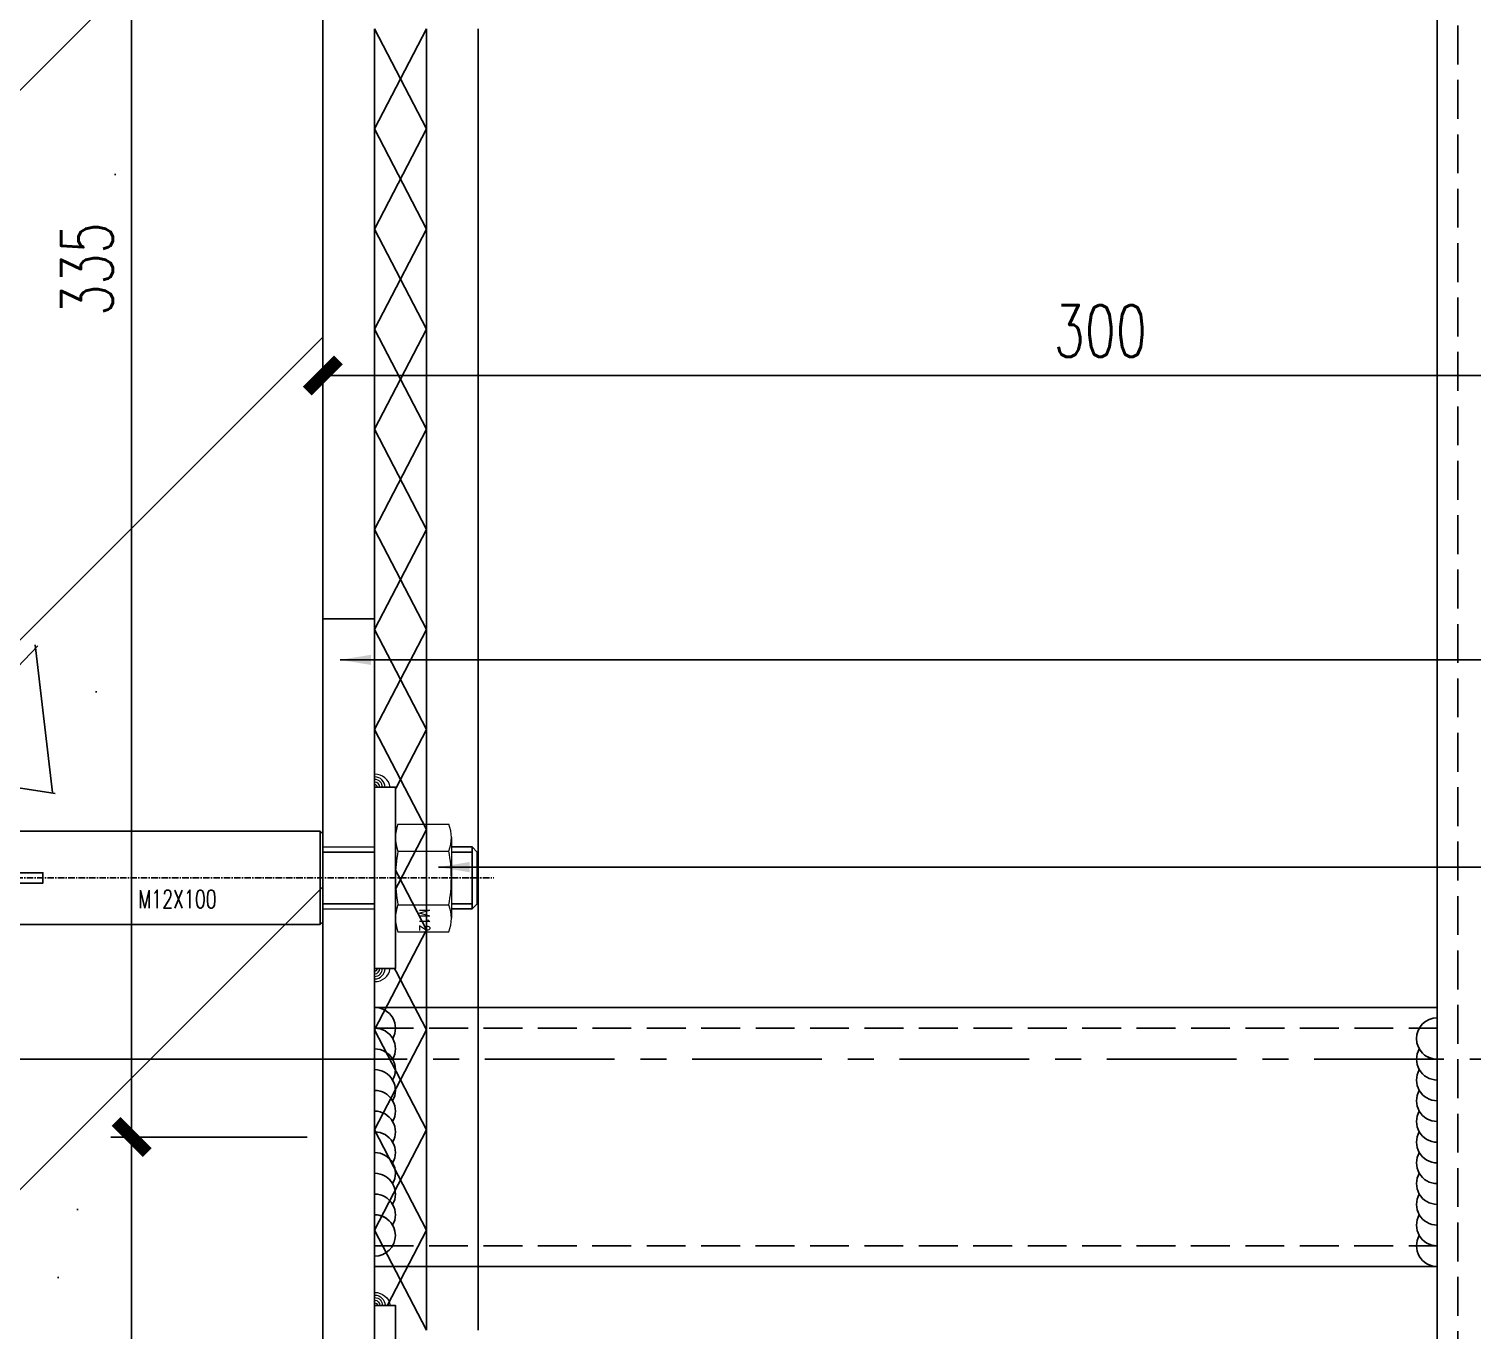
# Model space of a CAD drawing. Extents: x -202236 to 1002404, y -663931 to 1550022.
# Drawn here: x -1437.5 to -1159.1, y -356715.6 to -356464.5 of the extents above; entities that cross this region are included whole.
import ezdxf
from ezdxf.enums import TextEntityAlignment as Align
from ezdxf.xclip import XClip

# ---------------------------------------------------------------- set-up
doc = ezdxf.new("R2010")
doc.units = 0
for name, pattern in [('CENTER', [2, 1.25, -0.25, 0.25, -0.25]), ('ZN-CENTER', [2, 1.25, -0.25, 0.25, -0.25]), ('ZN-DASH', [0.35, 0.25, -0.1])]:
    doc.linetypes.add(name, pattern=pattern)
for name, color, linetype in [('!ZN5-钢材投影-40', 40, 'Continuous'), ('!ZN6-虚线-8', 8, 'ZN-DASH'), ('!ZN6-轴线-1', 1, 'ZN-CENTER'), ('0-钢材投影', 40, 'Continuous'), ('11紧固件', 11, 'Continuous'), ('11配件', 11, 'Continuous'), ('20剖面图$0$PUB_HATCH', 8, 'Continuous'), ('40钢材投影', 40, 'Continuous'), ('A-AXIS-D', 1, 'Continuous'), ('A-HATCH-1', 252, 'Continuous'), ('A-HATCH-2', 251, 'Continuous'), ('A-SFCE', 30, 'Continuous'), ('AS-COLN', 6, 'Continuous'), ('DIM', 173, 'Continuous'), ('DOTE', 1, 'CENTER'), ('Fill', 8, 'Continuous'), ('五金配件', 11, 'Continuous'), ('焊缝', 8, 'Continuous')]:
    doc.layers.add(name, color=color, linetype=linetype)
doc.layers.add('welding', color=1, linetype='Continuous', lineweight=18)
doc.styles.add('DHTEXT-1', font='ROMANS.shx', dxfattribs={"width": 0.7, "bigfont": 'CHINESE.shx'})
doc.styles.add('FS', font='simplex.shx', dxfattribs={"width": 0.7, "height": 5, "bigfont": 'TSSDCHN.SHX'})
doc.dimstyles.new('ZN4', dxfattribs={"dimscale": 4, "dimtxt": 2.5, "dimasz": 1.5, "dimexe": 1, "dimexo": 2, "dimgap": 0.9, "dimtad": 1, "dimdec": 0, "dimdsep": 46, "dimtxsty": 'DHTEXT-1', "dimblk": 'ARCHTICK', "dimcen": 2.5, "dimclrd": 173, "dimclre": 173, "dimclrt": 7, "dimazin": 2, "dimtfac": 1, "dimtix": 1, "dimtmove": 2, "dimatfit": 3, "dimfxl": 0, "dimarcsym": 0})

# ---------------------------------------------------------------- blocks, each defined once
blk = doc.blocks.new('99平面图例外参$0$$LinePat$夹层保温1')
at = {"color": 0}
for p, q in [((0, 0), (96.00000000000546, 0)), ((0, -50), (96.00000000000546, -50)), ((0, -100), (96.00000000000546, -50)), ((96.00000000000546, -100), (0, -50)), ((0, -100), (96.00000000000546, -100)), ((0, -150), (96.00000000000546, -150))]:
    blk.add_line(p, q, dxfattribs=at)
blk = doc.blocks.new('ZQM12X100')
at = {"layer": '11紧固件', "lineweight": 9, "ltscale": 2}
for p, q in [((-7.794263337153097, 14.80000635823671), (7.794193930963957, 14.80000635823671)), ((-9.000034703109122, -10.4999936417662), (-8.50003470311276, -9.999993641766196)), ((-8.50003470311276, -9.999993641766196), (8.499965296890878, -9.999993641766196)), ((8.999965296890878, -10.49999364177347), (8.499965296890878, -9.999993641766196))]:
    blk.add_line(p, q, dxfattribs=at)
for centre, radius, start, end in [((-7.794263337153097, 7.800006358236715), 6.999999999998628, 68.21321070172702, 111.786789298273), ((-3.470309457043186e-05, -12.44999364176329), 27.24999999999999, 79.00726691070943, 100.9927330892906), ((7.794193930963957, 7.800006358236715), 6.999999999999926, 68.21321070172702, 111.786789298273)]:
    blk.add_arc(centre, radius, start, end, dxfattribs=at)
at = {"layer": '11配件'}
for points in [[(8.999965296890878, -10.49999364177347), (-9.000034703109122, -10.4999936417662), (-9.000034703101846, -84.99999364178802), (-1.000034703109122, -84.99999364178802), (-1.000034703109122, -63.99999364180258), (0.9999652968908777, -63.9999936417953), (0.9999652968908777, -84.99999364178802), (8.999965296898154, -84.99999364178802), (8.999965296890878, -10.49999364177347)], [(-8.000034703101846, -84.99999364178802), (-9.00003470309457, -94.99999364177347), (8.999965296876326, -94.99999364177347), (7.999965296876326, -84.99999364178802)], [(-9.00003470309457, -100.9999936417735), (8.999965296890878, -100.9999936417735), (8.999965296890878, -96.99999364177347), (-9.00003470309457, -96.99999364177347), (-9.00003470309457, -100.9999936417735), (-8.00003470309457, -106.9999936417589)], [(-7.500034703098208, -96.99999364177347), (-7.500034703105484, -94.9999936417953)], [(7.499965296876326, -96.99999364177347), (7.499965296883602, -94.9999936417953)], [(8.999965296825394, -100.9999936416425), (7.99996529690543, -106.9999936416498), (8.999965296919981, -107.9999936416352), (8.999965296934533, -108.9999936417662), (7.999965296941809, -109.9999936417662), (-8.00003470309457, -109.9999936417662), (-9.00003470309457, -108.9999936417662), (-9.00003470309457, -107.9999936417589), (-8.00003470309457, -106.9999936417589), (7.999965297021845, -106.9999936417662)], [(5.999965296876326, -109.9999936417662), (8.999965296876326, -116.9999936417444), (8.999965296883602, -119.9999936417589), (-9.00003470309457, -119.9999936417589), (-9.00003470309457, -116.9999936417444), (-6.000034703098208, -109.9999936417662)], [(8.999965296876326, -116.9999936417589), (-9.00003470309457, -116.9999936417589)]]:
    blk.add_lwpolyline(points, dxfattribs=at)
at = {"layer": 'Fill'}
for p, q in [((-4.975034703187703, 14.80000635828037), (-4.975034703187703, 18.80000635804754)), ((4.974965296998562, 14.80000635827309), (4.974965296998562, 18.80000635804754))]:
    blk.add_line(p, q, dxfattribs=at)
at = {"layer": '五金配件'}
for p, q in [((-4.975034703187703, 19.80000635804026), (-5.975034703187703, 18.80000635804754)), ((-4.975034703187703, 19.80000635804026), (4.974965296998562, 19.80000635804026)), ((4.974965296998562, 19.80000635804026), (5.974965296998562, 18.80000635804754)), ((-5.975034703187703, 18.80000635804754), (5.974965296998562, 18.80000635804754)), ((-5.975034703187703, 14.80000635828037), (-5.975034703187703, 18.80000635804754)), ((5.974965296998562, 14.80000635827309), (5.974965296998562, 18.80000635804754))]:
    blk.add_line(p, q, dxfattribs=at)
at = {"layer": '11紧固件', "lineweight": 9, "ltscale": 2, "style": 'FS', "width": 0.8}
blk.add_text('M12', height=2, dxfattribs=at).set_placement((8.18760251988715, 9.635122670915734), align=Align.MIDDLE)
at = {"layer": 'Defpoints', "color": 1, "style": 'DHTEXT-1', "width": 0.6999999999970896}
blk.add_text('M12X100', height=3.5, rotation=90, dxfattribs=at).set_placement((5.82920015759737, -45.61034221918817))
blk.add_wipeout([(17.499965296898147, 6.358237442327663e-06), (17.499965296898147, 4.000006358240228), (-17.50003470309457, 4.000006358240228), (-17.50003470309457, 6.358237442327663e-06)]).dxf.layer = '40钢材投影'
at = {"layer": '11紧固件', "lineweight": 9, "ltscale": 2}
for p, q in [((-10.39233954850715, 4.500006358233804), (-10.39233954850715, 14.30000635823671)), ((-5.19618712580268, 4.500006358233804), (-5.19618712580268, 14.30000635823671)), ((5.196117719609902, 4.500006358233804), (5.196117719609902, 14.30000635823671)), ((10.39227014231801, 4.500006358233804), (10.39227014231801, 14.30000635823671)), ((-9.200034703095298, 4.000006358233804), (9.199965296906157, 4.000006358233804)), ((-7.794263337153097, 4.000006358233804), (7.794193930963957, 4.000006358233804)), ((-5.975034703187703, -9.999993641547917), (-5.975034703187703, 6.358452083077282e-06)), ((5.974965296998562, -9.999993641547917), (5.974965296998562, 6.358452083077282e-06))]:
    blk.add_line(p, q, dxfattribs=at)
for centre, radius, start, end in [((-7.794263337153097, 11.0000063582338), 6.999999999998628, 248.213210701727, 291.7867892982729), ((-3.470309457043186e-05, 31.2500063582338), 27.24999999999999, 259.0072669107095, 280.9927330892905), ((7.794193930963957, 11.0000063582338), 6.999999999999926, 248.213210701727, 291.7867892982729)]:
    blk.add_arc(centre, radius, start, end, dxfattribs=at)
at = {"layer": '40钢材投影'}
blk.add_lwpolyline([(17.49996529689815, 6.358233804348856e-06), (17.49996529689815, 4.000006358233804), (-17.50003470309457, 4.000006358233804), (-17.50003470309457, 6.358233804348856e-06)], close=True, dxfattribs=at)
at = {"layer": 'DOTE'}
blk.add_line((-3.470310548436828e-05, -127.113006343825), (-3.470309457043186e-05, 23.01078638365288), dxfattribs=at)
at = {"layer": 'Fill'}
for p, q in [((-4.975034703187703, -9.999993641547917), (-4.975034703187703, 6.358452083077282e-06)), ((4.974965296998562, -9.999993641547917), (4.974965296998562, 6.358452083077282e-06))]:
    blk.add_line(p, q, dxfattribs=at)
at = {"layer": 'welding', "color": 8}
for points in [[(-17.50003470309457, 0.5000063582338043, 0.414213562373095), (-18.00003470309457, 6.358233804348856e-06)], [(18.99996529689815, 6.358233804348856e-06, 0.414213562373095), (17.49996529689815, 1.500006358233804)], [(18.49996529689815, 6.358233804348856e-06, 0.414213562373095), (17.49996529689815, 1.000006358233804)], [(17.99996529689815, 6.358233804348856e-06, 0.414213562373095), (17.49996529689815, 0.5000063582338043)]]:
    blk.add_lwpolyline(points, format="xyb", dxfattribs=at)
for centre, radius, start, end in [((-17.0313536795984, 0.06777217198396102), 2.969454364828276, 99.08119932306434, 181.3076584922196), ((17.03128427340198, 0.06777217198396102), 2.969454364825214, 358.6923415077804, 80.91880067693566), ((-17.50003470309457, 6.358233804348856e-06), 2, 90, 180), ((-17.50003470309457, 6.358233804348856e-06), 1.5, 90, 180), ((-17.50003470309457, 6.358233804348856e-06), 1, 90, 180), ((17.49996529689815, 6.358233804348856e-06), 2, 0, 90)]:
    blk.add_arc(centre, radius, start, end, dxfattribs=at)
blk = doc.blocks.new('A$Cecfe689e')
at = {"layer": '11紧固件', "rotation": 270}
blk.add_blockref('ZQM12X100', (10, 50), dxfattribs=at)
at = {"layer": '0-钢材投影', "ltscale": 10}
blk.add_lwpolyline([(10, 100), (10, -100), (0, -100), (0, 100)], close=True, dxfattribs=at)
at = {"layer": '11紧固件', "xscale": -1, "rotation": 270}
blk.add_blockref('ZQM12X100', (10, -50), dxfattribs=at)
blk = doc.blocks.new('20250913154704')
at = {"layer": '!ZN5-钢材投影-40', "ltscale": 800}
blk.add_line((215.0000001546141, -614.9999487988534), (215.000000154163, 94.24804179923376), dxfattribs=at)
at = {"layer": '!ZN6-虚线-8', "ltscale": 30}
blk.add_line((219.0000001546141, -614.9999487988534), (219.000000154163, 95.34897454932798), dxfattribs=at)
at = {"layer": '焊缝', "ltscale": 800}
blk.add_lwpolyline([(215.0000000129512, -489.9999487988534, -0.5773502691896255), (211.5358983978076, -483.9999487988534, 0.2679491924311229), (215.0000000129512, -485.9999487988534, -0.5773502691896255), (211.5358983978076, -479.9999487988534, 0.2679491924311229), (215.0000000129512, -481.9999487988534, -0.5773502691896255), (211.5358983978076, -475.9999487988534, 0.2679491924311229), (215.0000000129512, -477.9999487988534, -0.5773502691896255), (211.5358983978076, -471.9999487988534, 0.2679491924311229), (215.0000000129512, -473.9999487988534, -0.5773502691896255), (211.5358983978076, -467.9999487988534, 0.2679491924311229), (215.0000000129512, -469.9999487988534, -0.5773502691896255), (211.5358983978076, -463.9999487988534, 0.2679491924311229), (215.0000000129512, -465.9999487988534, -0.5773502691896255), (211.5358983978076, -459.9999487988534, 0.2679491924311229), (215.0000000129512, -461.9999487988534, -0.5773502691896255), (211.5358983978076, -455.9999487988534, 0.2679491924311229), (215.0000000129512, -457.9999487988534, -0.5773502691896255), (211.5358983978076, -451.9999487988534, 0.2679491924311229), (215.0000000129512, -453.9999487988534, -0.5773502691896255), (211.5358983978076, -447.9999487988534, 0.2679491924311229), (215.0000000129512, -449.9999487988534, -0.9999999999999999), (215.0000000129512, -441.9999487988534, -0.9999999999999999)], format="xyb", dxfattribs=at)
at = {"layer": '!ZN6-虚线-8', "ltscale": 800}
blk.add_blockref('A$Cecfe689e', (1.415610313415527e-07, -464.9999487988534), dxfattribs=at)
at = {"layer": '!ZN5-钢材投影-40', "ltscale": 800}
for p, q in [((10.01176818722161, -439.9999487988534), (215.0000001545122, -439.9999487986788)), ((9.988232095900457, -489.9999487988534), (215.0000001545122, -489.9999487988534))]:
    blk.add_line(p, q, dxfattribs=at)
at = {"layer": '!ZN6-虚线-8', "ltscale": 30}
for p, q in [((10.00941457808949, -443.9999487988534), (215.0000001544977, -443.9999487986788)), ((9.990585705032572, -485.9999487988534), (215.0000001545122, -485.9999487989116))]:
    blk.add_line(p, q, dxfattribs=at)
at = {"layer": '焊缝', "ltscale": 800}
blk.add_lwpolyline([(10.01176818722161, -439.9999487988534, -0.5773502691896255), (13.47445754100045, -446.0007639467949, 0.2679491924308625), (10.01082674360077, -443.9999486880843, -0.5773502691896255), (13.47351609737962, -450.0007638360257, 0.2679491924308625), (10.00988529997994, -447.9999485773151, -0.5773502691896255), (13.47257465375878, -454.0007637252565, 0.2679491924308625), (10.00894385635911, -451.9999484665459, -0.5773502691896255), (13.47163321013795, -458.0007636144874, 0.2679491924308625), (10.00800241273828, -455.9999483557767, -0.5773502691896255), (13.47069176651712, -462.0007635037182, 0.2679491924308625), (10.00706096911745, -459.9999482450075, -0.5773502691896255), (13.46975032289629, -466.000763392949, 0.2679491924308625), (10.00611952549662, -463.9999481342384, -0.5773502691896255), (13.46880887927546, -470.0007632821798, 0.2679491924308625), (10.00517808187578, -467.9999480234692, -0.5773502691896255), (13.46786743565463, -474.0007631714107, 0.2679491924308625), (10.00423663825495, -471.9999479127, -0.5773502691896255), (13.46692599203379, -478.0007630606415, 0.2679491924308625), (10.00329519463412, -475.9999478019308, -0.5773502691896255), (13.46598454841296, -482.0007629498723, 0.2679491924308625), (10.00235375101329, -479.9999476911617, -0.9999999999999999), (10.00047086377162, -487.9999474696233, -0.9999999999999999)], format="xyb", dxfattribs=at)
blk = doc.blocks.new('20250913160636')
at = {"layer": '20剖面图$0$PUB_HATCH'}
h = blk.add_hatch(dxfattribs=at)
h.set_pattern_fill('钢筋混凝土', color=256, scale=30, style=0)
h.set_pattern_definition([(45, (109573.3219498778, 294200.1395788389), (-53.03300858899107, 53.03300858899107), []), (49.99999999999999, (109573.3219498778, 294200.1395788389), (215.178054780226, -18.82564049477853), [22.5, -247.5]), (355, (109573.3219498778, 294200.1395788389), (-41.6254000839, 225.6576401100035), [18, -198]), (100.4514, (109591.2534538778, 294198.5707768389), (173.5528145142065, 206.8318626182861), [19.122057, -210.3426336]), (46.18420000000001, (109573.3219498778, 294260.1395788389), (320.1723145876933, -49.65570429870542), [33.75, -371.25]), (96.6356, (109600.0029733778, 294256.0015867389), (280.398811664611, 292.2353612701325), [28.6830864, -315.5139]), (351.1842, (109573.3219498778, 294260.1395788389), (280.3985835400882, 292.2355802775974), [27, -297]), (21, (109603.3219498778, 294245.1395788389), (179.0721156355385, -120.7856671996016), [22.5, -247.5]), (326.0000000000001, (109603.3219498778, 294245.1395788389), (72.99459957647451, 217.5450135140559), [18, -198]), (71.4514, (109618.2446197778, 294235.0740970389), (252.066788574447, 96.75914901298572), [19.122057, -210.3426336]), (37.50000000000001, (109573.3219498778, 294200.1395788389), (3.647956595187201, 99.86815614939344), [0, -195.6, 0, -201, 0, -198.75]), (7.499999999999999, (109573.3219498778, 294200.1395788389), (78.92086123264458, 118.3235135647081), [0, -114.6, 0, -191.1, 0, -75.75]), (327.5, (109506.4219498778, 294200.1395788389), (160.1467308517227, -6.766461520313927), [0, -75, 0, -234, 0, -310.5]), (317.5, (109476.4219498778, 294200.1395788389), (174.9558508027159, 30.03149469969532), [0, -97.5, 0, -155.4, 0, -220.5])])
h.paths.add_polyline_path([(4550, -1469.999999046791), (4899.999999858439, -1469.999998967105), (4899.999999858439, -620.0000000004657), (4700, -620.0000000004657), (4700, -1069.999999046791), (4550, -1069.999999046791)])
at = {"layer": 'AS-COLN'}
for p, q in [((4900, -620.0000000004657), (4900, -1070.000000000466)), ((4900, -1069.999999046791), (4550, -1069.999999046791)), ((4900, -1469.999999046791), (4900, -1069.999999046791))]:
    blk.add_line(p, q, dxfattribs=at)
at = {"layer": 'A-HATCH-2', "xscale": -0.2012310607619448, "yscale": 0.2, "zscale": 0.2, "rotation": 270}
for p in [(4929.999999858439, -890.4545473244507), (4929.999999858439, -909.7727291574702), (4929.999999858439, -929.0909109907225), (4929.999999858439, -948.409092823742), (4929.999999858439, -967.7272746569943), (4929.999999858439, -987.0454564901302), (4929.999999858439, -1006.363638323266), (4929.999999858439, -1025.681820156402), (4929.999999858439, -1045.000001989538), (4929.999999858439, -1064.31818382279), (4929.999999858439, -1083.63636565581), (4929.999999858439, -1102.954547489062), (4929.999999858439, -1122.272729322081)]:
    blk.add_blockref('99平面图例外参$0$$LinePat$夹层保温1', p, dxfattribs=at)
at = {"layer": '!ZN6-虚线-8', "ltscale": 800}
blk.add_blockref('20250913154704', (4899.999999858439, -620.0000016603153), dxfattribs=at)
blk = doc.blocks.new('_ArchTick')
at = {"color": 0, "linetype": 'ByBlock', "const_width": 0.4}
blk.add_lwpolyline([(-0.5, -0.5), (0.5, 0.5)], dxfattribs=at)
blk = doc.blocks.new('*D609')
at = {"layer": 'Defpoints', "color": 0, "ltscale": 40, "transparency": 16777216}
for p in [(-1380.814480812609, -356512.7569371604), (-1080.814480657995, -356512.7569371604), (-1080.814480657995, -356531.3623100864)]:
    blk.add_point(p, dxfattribs=at)
at = {"layer": 'DIM', "color": 173, "linetype": 'ByBlock', "lineweight": -2, "ltscale": 40, "transparency": 16777216}
for p, q in [((-1380.814480812609, -356520.7569371604), (-1380.814480812609, -356535.3623100864)), ((-1080.814480657995, -356520.7569371604), (-1080.814480657995, -356535.3623100864)), ((-1380.814480812609, -356531.3623100864), (-1080.814480657995, -356531.3623100864))]:
    blk.add_line(p, q, dxfattribs=at)
at = {"layer": 'DIM', "color": 173, "lineweight": -2, "ltscale": 40, "transparency": 16777216, "xscale": 6, "yscale": 6, "zscale": 6, "rotation": 180}
blk.add_blockref('_ArchTick', (-1380.814480812609, -356531.3623100864), dxfattribs=at)
at = {"layer": 'DIM', "color": 173, "lineweight": -2, "ltscale": 40, "transparency": 16777216, "xscale": 6, "yscale": 6, "zscale": 6}
blk.add_blockref('_ArchTick', (-1080.814480657995, -356531.3623100864), dxfattribs=at)
at = {"layer": 'DIM', "color": 7, "ltscale": 40, "transparency": 16777216, "insert": (-1230.814480735302, -356522.7623100864), "char_height": 10, "attachment_point": 5, "style": 'DHTEXT-1'}
blk.add_mtext('300', dxfattribs=at)
blk = doc.blocks.new('*D610')
at = {"layer": 'Defpoints', "color": 0, "ltscale": 40, "transparency": 16777216}
for p in [(-1417.699588944641, -356343.3251187467), (-1375.814491376601, -356343.3251187467), (-1375.814480671048, -356678.3250675456)]:
    blk.add_point(p, dxfattribs=at)
at = {"layer": 'DIM', "color": 173, "linetype": 'ByBlock', "lineweight": -2, "ltscale": 40, "transparency": 16777216}
for p, q in [((-1383.814491376601, -356343.3251187467), (-1421.699588944641, -356343.3251187467)), ((-1417.699588944641, -356678.3250675456), (-1417.699588944641, -356343.3251187467)), ((-1383.814480671048, -356678.3250675456), (-1421.699588944641, -356678.3250675456))]:
    blk.add_line(p, q, dxfattribs=at)
at = {"layer": 'DIM', "color": 173, "lineweight": -2, "ltscale": 40, "transparency": 16777216, "xscale": 6, "yscale": 6, "zscale": 6}
for p, rotation in [((-1417.699588944641, -356343.3251187467), 90), ((-1417.699588944641, -356678.3250675456), 270)]:
    blk.add_blockref('_ArchTick', p, dxfattribs=dict(at, rotation=rotation))
at = {"layer": 'DIM', "color": 7, "ltscale": 40, "transparency": 16777216, "insert": (-1426.299588944742, -356510.8250931461), "char_height": 10, "attachment_point": 5, "rotation": 90, "style": 'DHTEXT-1'}
blk.add_mtext('335', dxfattribs=at)
blk = doc.blocks.new('*D612')
at = {"layer": 'Defpoints', "color": 0, "ltscale": 40, "transparency": 16777216}
for p in [(-1375.814480671048, -356678.3250675456), (-1417.699588944699, -357063.3251161332), (-1375.814480671048, -357063.3251161332)]:
    blk.add_point(p, dxfattribs=at)
at = {"layer": 'DIM', "color": 173, "linetype": 'ByBlock', "lineweight": -2, "ltscale": 40, "transparency": 16777216}
for p, q in [((-1383.814480671048, -356678.3250675456), (-1421.6995889447, -356678.3250675456)), ((-1417.6995889447, -356678.3250675456), (-1417.699588944699, -357063.3251161332)), ((-1383.814480671048, -357063.3251161332), (-1421.699588944699, -357063.3251161332))]:
    blk.add_line(p, q, dxfattribs=at)
at = {"layer": 'DIM', "color": 173, "lineweight": -2, "ltscale": 40, "transparency": 16777216, "xscale": 6, "yscale": 6, "zscale": 6}
for p, rotation in [((-1417.6995889447, -356678.3250675456), 90), ((-1417.699588944699, -357063.3251161332), 270)]:
    blk.add_blockref('_ArchTick', p, dxfattribs=dict(at, rotation=rotation))
at = {"layer": 'DIM', "color": 7, "ltscale": 40, "transparency": 16777216, "insert": (-1426.2995889448, -356870.8250918393), "char_height": 10, "attachment_point": 5, "rotation": 90, "style": 'DHTEXT-1'}
blk.add_mtext('385', dxfattribs=at)
blk = doc.blocks.new('20250913160558')
at = {"layer": 'A-HATCH-1'}
h = blk.add_hatch(dxfattribs=at)
h.set_pattern_fill('混凝土', color=8, scale=20)
h.set_pattern_definition([(49.99999999999999, (-40599805973.27579, -3386006410), (143.4520365201507, -12.55042699651902), [15, -165]), (355, (-40599805973.27579, -3386006410), (-27.7502667226, 150.4384267400024), [12, -132]), (100.4514, (-40599805961.32145, -3386006411.045868), (115.7018763428043, 137.8879084121907), [12.748038, -140.2284224]), (46.18420000000001, (-40599805973.27579, -3386006370), (213.4482097251289, -33.10380286580362), [22.5, -247.5]), (96.6356, (-40599805955.48844, -3386006372.758661), (186.9325411097407, 194.8235741800883), [19.1220576, -210.3426]), (351.1842, (-40599805973.27579, -3386006370), (186.9323890267254, 194.8237201850649), [18, -198]), (21, (-40599805953.27579, -3386006380), (119.3814104236923, -80.52377813306776), [15, -165]), (326.0000000000001, (-40599805953.27579, -3386006380), (48.66306638431634, 145.0300090093706), [12, -132]), (71.4514, (-40599805943.32734, -3386006386.710321), (168.044525716298, 64.50609934199048), [12.748038, -140.2284224]), (37.50000000000001, (-40599805973.27579, -3386006410), (2.431971063458134, 66.5787707662623), [0, -130.4, 0, -134, 0, -132.5]), (7.499999999999999, (-40599805973.27579, -3386006410), (52.61390748842972, 78.88234237647205), [0, -76.39999999999999, 0, -127.4, 0, -50.5]), (327.5, (-40599806017.87579, -3386006410), (106.7644872344818, -4.510974346875951), [0, -50, 0, -156, 0, -207]), (317.5, (-40599806037.87579, -3386006410), (116.6372338684772, 20.02099646646354), [0, -65, 0, -103.6, 0, -147])])
h.paths.add_polyline_path([(4149.999992370605, -5270), (4149.999992370605, -5080), (9249.999992370605, -5080), (9249.999992370605, -5270)])
h.paths.add_polyline_path([(0, -5270), (0, -5080), (3849.999992370605, -5080), (3849.999992370605, -5270)])
h = blk.add_hatch(dxfattribs=at)
h.set_pattern_fill('砂石碎砖', color=8, scale=10)
h.set_pattern_definition([(49.99999999999999, (-40599805973.27579, -3386006410), (71.72601810686645, -6.275213369701991), [7.5, -82.5]), (355, (-40599805973.27579, -3386006410), (-13.8751326639637, 75.21921330899217), [6, -66]), (100.4514, (-40599805967.29862, -3386006410.522934), (57.85093817140216, 68.94395420609536), [6.374019000000001, -70.114211]), (46.18420000000001, (-40599805973.27579, -3386006390), (106.724104285309, -16.55190087902807), [11.25, -123.75]), (96.6356, (-40599805964.38211, -3386006391.379331), (93.46627015754987, 97.41178704382244), [9.561028799999999, -105.1713]), (351.1842, (-40599805973.27579, -3386006390), (93.46619451336272, 97.41186009253246), [9, -99]), (21, (-40599805963.27579, -3386006395), (59.69070514017258, -40.2618888798178), [7.5, -82.5]), (326.0000000000001, (-40599805963.27579, -3386006395), (24.33153377248448, 72.51500411325027), [6, -66]), (71.4514, (-40599805958.30157, -3386006398.355161), (84.02226285814899, 32.25304967099524), [6.374019000000001, -70.114211])])
h.paths.add_polyline_path([(4149.999992370605, -5270.000000238419), (9449.999992370605, -5269.999999761581), (9449.999992369208, -5305.000000122935), (4149.999992369208, -5305.000000122935)])
h.paths.add_polyline_path([(100, -5270), (3849.999992370605, -5270), (3849.99999236688, -5305.000000365078), (99.99999999627471, -5305.000000365078)])
at = {"layer": 'A-SFCE', "color": 8}
for p, q in [((-250.0000076293945, -5080), (9249.99999237062, -5080)), ((9249.99999237062, -5130), (-250.0000076293945, -5130)), ((-250.0000076293945, -5130), (9249.99999237062, -5130))]:
    blk.add_line(p, q, dxfattribs=at)
blk.add_lwpolyline([(9249.999992370605, -5270), (-250.0000076293945, -5270)], dxfattribs=at)

msp = doc.modelspace()

# ---------------------------------------------------------------- block references
at = {"layer": 'A-AXIS-D', "ltscale": 800}
ref = msp.add_blockref('20250913160558', (-3288.629774428919, -351411.688030264), dxfattribs=at)
XClip(ref).set_block_clipping_path([(8878.322141909215, -5852.61531853932), (11166.936262254589, -3030.5628667940036)])
ref = msp.add_blockref('20250913160636', (-6280.814480671048, -355593.3251170863), dxfattribs=at)
XClip(ref).set_block_clipping_path([(4317.25340373299, -1640.9225506667863), (5312.663031537901, -368.89859937375877)])

# ---------------------------------------------------------------- next in the draw order: linework, layer by layer
at = {"layer": '!ZN6-轴线-1', "linetype": 'ZN-CENTER', "ltscale": 20}
msp.add_line((-524.5402970814321, -356663.3251170827), (-1933.992915935436, -356663.3251171096), dxfattribs=at)

# ---------------------------------------------------------------- next in the draw order: dimensions: what is measured, and where the dimension line sits
at = {"layer": 'DIM', "ltscale": 40}
for base, p2, picture, middle in [((-1417.699588944641, -356343.3251187467), (-1375.814491376601, -356343.3251187466), '*D610', (-1426.299588944742, -356510.8250931461)), ((-1417.699588944699, -357063.3251161332), (-1375.814480671048, -357063.3251161331), '*D612', (-1426.2995889448, -356870.8250918393))]:
    dim = msp.add_linear_dim(base=base, p1=(-1375.814480671048, -356678.3250675455), p2=p2, angle=90, dimstyle='ZN4', dxfattribs=at)
    dim.commit()
    dim.dimension.update_dxf_attribs({"geometry": picture, "text_midpoint": middle})
dim = msp.add_linear_dim(base=(-1080.814480657995, -356531.3623100864), p1=(-1380.814480812609, -356512.7569371604), p2=(-1080.814480657995, -356512.7569371604), dimstyle='ZN4', dxfattribs=at)
dim.commit()
dim.dimension.update_dxf_attribs({"geometry": '*D609', "text_midpoint": (-1230.814480735302, -356522.7623100864)})

# ---------------------------------------------------------------- next in the draw order: leaders
at = {"layer": 'DIM'}
for points in [[(-1377.494241411332, -356586.2399982229), (-1011.380621314922, -356586.2399982229), (-941.9467619718052, -356586.2399982229)], [(-1358.500605235342, -356626.2399982229), (-1011.380621314922, -356626.2399982229), (-941.9467619718052, -356626.2399982229)]]:
    msp.add_leader(points, dimstyle='ZN4', dxfattribs=at)

doc.saveas('drawing.dxf')
